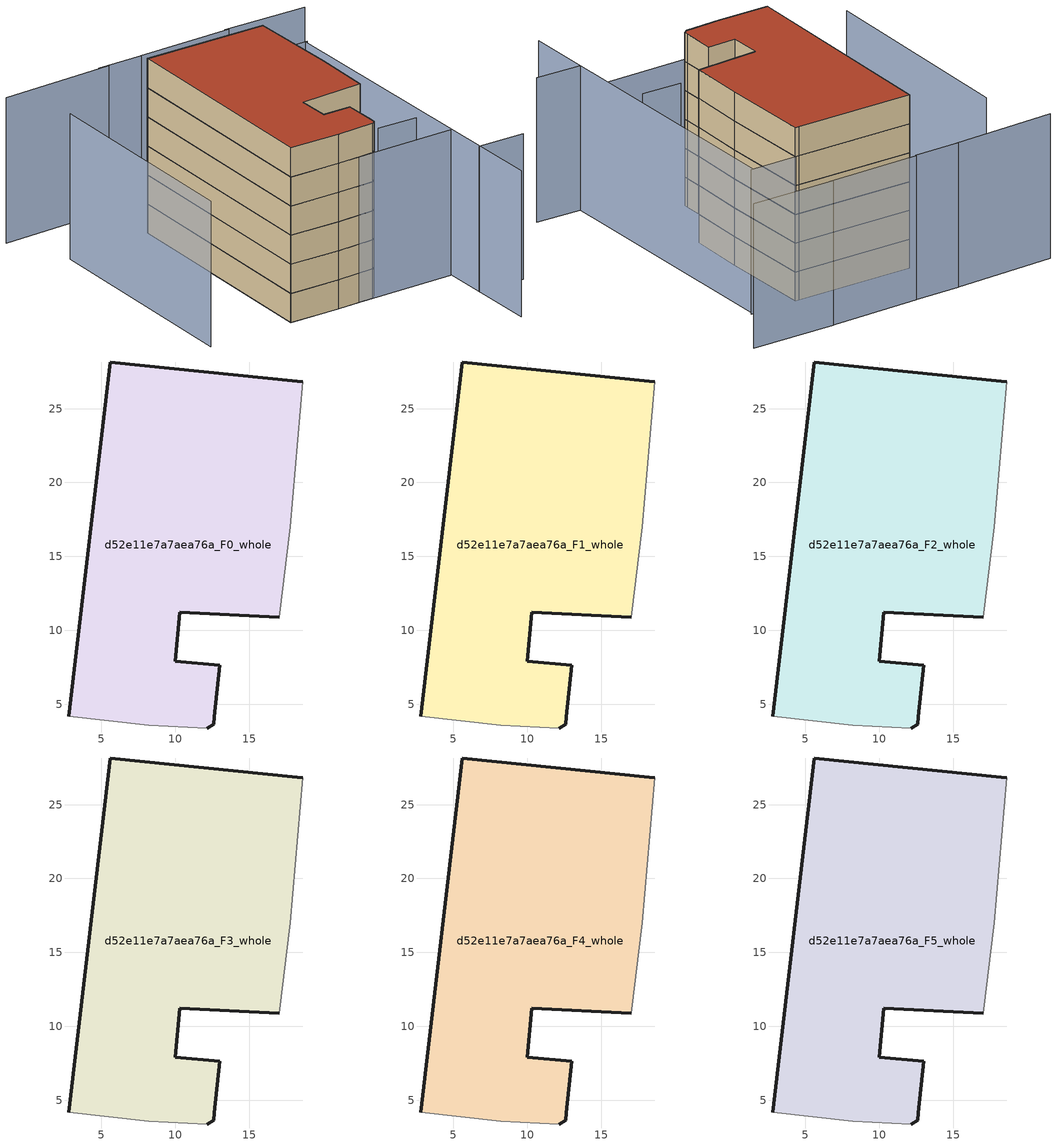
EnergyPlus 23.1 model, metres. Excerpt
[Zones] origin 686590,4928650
d52e11e7a7aea76a_F0_whole
 floor ground (EU_floor_Construction): 12.65,4.14 12.99,7.64 10.01,7.92 10.31,11.21 17.04,10.88 17.79,17.01 18.63,26.82 18.25,26.84 5.59,28.16 2.78,4.18 8.19,3.59 12.17,3.38 12.6,3.66 z0
 wall outside (EU_wall_Construction): 2.78,4.18 5.59,28.16 18.25,26.84 18.63,26.82 / 17.04,10.88 10.31,11.21 10.01,7.92 12.99,7.64 12.65,4.14 12.6,3.66 12.17,3.38 z0:3
 wall adiabatic (EU_wall_Construction): 12.17,3.38 8.19,3.59 2.78,4.18 / 18.63,26.82 17.79,17.01 17.04,10.88 z0:3
d52e11e7a7aea76a_F1_whole
 floor to d52e11e7a7aea76a_F0_whole (EU_floor_Construction): 12.65,4.14 12.99,7.64 10.01,7.92 10.31,11.21 17.04,10.88 17.79,17.01 18.63,26.82 18.25,26.84 5.59,28.16 2.78,4.18 8.19,3.59 12.17,3.38 12.6,3.66 z3
 wall outside (EU_wall_Construction): 2.78,4.18 5.59,28.16 18.25,26.84 18.63,26.82 / 17.04,10.88 10.31,11.21 10.01,7.92 12.99,7.64 12.65,4.14 12.6,3.66 12.17,3.38 z3:6
 wall adiabatic (EU_wall_Construction): 12.17,3.38 8.19,3.59 2.78,4.18 / 18.63,26.82 17.79,17.01 17.04,10.88 z3:6
d52e11e7a7aea76a_F2_whole
 floor to d52e11e7a7aea76a_F1_whole (EU_floor_Construction): 12.65,4.14 12.99,7.64 10.01,7.92 10.31,11.21 17.04,10.88 17.79,17.01 18.63,26.82 18.25,26.84 5.59,28.16 2.78,4.18 8.19,3.59 12.17,3.38 12.6,3.66 z6
 wall outside (EU_wall_Construction): 2.78,4.18 5.59,28.16 18.25,26.84 18.63,26.82 / 17.04,10.88 10.31,11.21 10.01,7.92 12.99,7.64 12.65,4.14 12.6,3.66 12.17,3.38 z6:9
 wall adiabatic (EU_wall_Construction): 12.17,3.38 8.19,3.59 2.78,4.18 / 18.63,26.82 17.79,17.01 17.04,10.88 z6:9
d52e11e7a7aea76a_F3_whole
 floor to d52e11e7a7aea76a_F2_whole (EU_floor_Construction): 12.65,4.14 12.99,7.64 10.01,7.92 10.31,11.21 17.04,10.88 17.79,17.01 18.63,26.82 18.25,26.84 5.59,28.16 2.78,4.18 8.19,3.59 12.17,3.38 12.6,3.66 z9
 wall outside (EU_wall_Construction): 2.78,4.18 5.59,28.16 18.25,26.84 18.63,26.82 / 17.04,10.88 10.31,11.21 10.01,7.92 12.99,7.64 12.65,4.14 12.6,3.66 12.17,3.38 z9:12
 wall adiabatic (EU_wall_Construction): 12.17,3.38 8.19,3.59 2.78,4.18 / 18.63,26.82 17.79,17.01 17.04,10.88 z9:12
d52e11e7a7aea76a_F4_whole
 floor to d52e11e7a7aea76a_F3_whole (EU_floor_Construction): 12.65,4.14 12.99,7.64 10.01,7.92 10.31,11.21 17.04,10.88 17.79,17.01 18.63,26.82 18.25,26.84 5.59,28.16 2.78,4.18 8.19,3.59 12.17,3.38 12.6,3.66 z12
 wall outside (EU_wall_Construction): 2.78,4.18 5.59,28.16 18.25,26.84 18.63,26.82 / 17.04,10.88 10.31,11.21 10.01,7.92 12.99,7.64 12.65,4.14 12.6,3.66 12.17,3.38 z12:15
 wall adiabatic (EU_wall_Construction): 12.17,3.38 8.19,3.59 2.78,4.18 / 18.63,26.82 17.79,17.01 17.04,10.88 z12:15
d52e11e7a7aea76a_F5_whole
 floor to d52e11e7a7aea76a_F4_whole (EU_floor_Construction): 12.65,4.14 12.99,7.64 10.01,7.92 10.31,11.21 17.04,10.88 17.79,17.01 18.63,26.82 18.25,26.84 5.59,28.16 2.78,4.18 8.19,3.59 12.17,3.38 12.6,3.66 z15
 wall outside (EU_wall_Construction): 2.78,4.18 5.59,28.16 18.25,26.84 18.63,26.82 / 17.04,10.88 10.31,11.21 10.01,7.92 12.99,7.64 12.65,4.14 12.6,3.66 12.17,3.38 z15:18
 wall adiabatic (EU_wall_Construction): 12.17,3.38 8.19,3.59 2.78,4.18 / 18.63,26.82 17.79,17.01 17.04,10.88 z15:18
 roof outside (EU_roof_Construction): 18.63,26.82 17.79,17.01 17.04,10.88 10.31,11.21 10.01,7.92 12.99,7.64 12.65,4.14 12.6,3.66 12.17,3.38 8.19,3.59 2.78,4.18 5.59,28.16 18.25,26.84 z18
shading: 2.77,4.18 21.05,2.51 / 20.72,-1.99 25.64,-2.54 / 16.08,7.16 20.36,6.68 / 18.64,26.87 23.73,26.36 / 20.09,-8.81 23.51,26.4 / -3.74,28.36 -6.43,4.91 / 28.49,32.28 19.46,33.28 / 19.88,33.16 9.78,34 / 9.77,33.91 4.9,34.36 / 6.04,34.25 -5.95,35.02 z0:15
[Building]
EU S2 Campaign: North Axis=0; Terrain=City; Solar Distribution=FullExterior
[Site:Location]
Bologna: Latitude=44.5; Longitude=11.25; Time Zone=1; Elevation=37
[SizingPeriod:WeatherFileDays]
AnnualSizingPeriod: Begin Month=1; Begin Day of Month=1; End Month=12; End Day of Month=31; Day of Week for Start Day=Monday; Use Weather File Daylight Saving Period=No; Use Weather File Rain and Snow Indicators=No
[MATERIAL]
EU_InternalMass_Material: Roughness=MediumRough; Thickness=0.1; Conductivity=1; Density=1800; Specific Heat=900; Thermal Absorptance=0.9; Solar Absorptance=0.7; Visible Absorptance=0.7
[MATERIAL:NOMASS] Roughness=MediumRough; Thermal Absorptance=0.9; Solar Absorptance=0.7; Visible Absorptance=0.7
Name | Thermal Resistance
EU_wall_NoMass | 0.905828
EU_roof_NoMass | 0.37593
EU_floor_NoMass | 0.67114
[CONSTRUCTION]
EU_wall_Construction: EU_wall_NoMass
EU_roof_Construction: EU_roof_NoMass
EU_floor_Construction: EU_floor_NoMass
EU_InternalMass_Construction: EU_InternalMass_Material
[ZONE] Type=1; Multiplier=1; Ceiling Height=autocalculate; Volume=846.905; Floor Area=autocalculate; Part of Total Floor Area=Yes
d52e11e7a7aea76a_F0_whole; d52e11e7a7aea76a_F1_whole; d52e11e7a7aea76a_F2_whole; d52e11e7a7aea76a_F3_whole; d52e11e7a7aea76a_F4_whole; d52e11e7a7aea76a_F5_whole
[INTERNALMASS] Construction=EU_InternalMass_Construction; Surface Area=282.302
Name | Zone or ZoneList
d52e11e7a7aea76a_F0_whole_EU_InternalMass | d52e11e7a7aea76a_F0_whole
d52e11e7a7aea76a_F1_whole_EU_InternalMass | d52e11e7a7aea76a_F1_whole
d52e11e7a7aea76a_F2_whole_EU_InternalMass | d52e11e7a7aea76a_F2_whole
d52e11e7a7aea76a_F3_whole_EU_InternalMass | d52e11e7a7aea76a_F3_whole
d52e11e7a7aea76a_F4_whole_EU_InternalMass | d52e11e7a7aea76a_F4_whole
d52e11e7a7aea76a_F5_whole_EU_InternalMass | d52e11e7a7aea76a_F5_whole
[OTHEREQUIPMENT] Fuel Type=Electricity; Design Level Calculation Method=Watts/Area; Power per Zone Floor Area=1; Fraction Latent=0; Fraction Radiant=0; Fraction Lost=0; Carbon Dioxide Generation Rate=0; EndUse Subcategory=EU_Step8_InternalGains
Name | Zone or ZoneList or Space or SpaceList | Schedule
EU_Step8_InternalGain_d52e11e7a7aea76a_F0_whole_f000 | d52e11e7a7aea76a_F0_whole | EU_Step8_GainSchedule_d52e11e7a7aea76a_F0_whole_f000
EU_Step8_InternalGain_d52e11e7a7aea76a_F1_whole_f000 | d52e11e7a7aea76a_F1_whole | EU_Step8_GainSchedule_d52e11e7a7aea76a_F1_whole_f000
EU_Step8_InternalGain_d52e11e7a7aea76a_F2_whole_f000 | d52e11e7a7aea76a_F2_whole | EU_Step8_GainSchedule_d52e11e7a7aea76a_F2_whole_f000
EU_Step8_InternalGain_d52e11e7a7aea76a_F3_whole_f000 | d52e11e7a7aea76a_F3_whole | EU_Step8_GainSchedule_d52e11e7a7aea76a_F3_whole_f000
EU_Step8_InternalGain_d52e11e7a7aea76a_F4_whole_f000 | d52e11e7a7aea76a_F4_whole | EU_Step8_GainSchedule_d52e11e7a7aea76a_F4_whole_f000
EU_Step8_InternalGain_d52e11e7a7aea76a_F5_whole_f000 | d52e11e7a7aea76a_F5_whole | EU_Step8_GainSchedule_d52e11e7a7aea76a_F5_whole_f000
[ZONEVENTILATION:DESIGNFLOWRATE] Schedule=EU_AlwaysOn; Design Flow Rate Calculation Method=AirChanges/Hour; Air Changes per Hour=0.73129; Ventilation Type=Natural; Fan Pressure Rise=0; Fan Total Efficiency=1; Constant Term Coefficient=1; Temperature Term Coefficient=0; Velocity Term Coefficient=0; Velocity Squared Term Coefficient=0; Minimum Indoor Temperature=-100; Maximum Indoor Temperature=100; Delta Temperature=-100; Minimum Outdoor Temperature=-100; Maximum Outdoor Temperature=100; Maximum Wind Speed=40
Name | Zone or ZoneList or Space or SpaceList
EU_ConstantAir_d52e11e7a7aea76a_F0_whole | d52e11e7a7aea76a_F0_whole
EU_ConstantAir_d52e11e7a7aea76a_F1_whole | d52e11e7a7aea76a_F1_whole
EU_ConstantAir_d52e11e7a7aea76a_F2_whole | d52e11e7a7aea76a_F2_whole
EU_ConstantAir_d52e11e7a7aea76a_F3_whole | d52e11e7a7aea76a_F3_whole
EU_ConstantAir_d52e11e7a7aea76a_F4_whole | d52e11e7a7aea76a_F4_whole
EU_ConstantAir_d52e11e7a7aea76a_F5_whole | d52e11e7a7aea76a_F5_whole
[HVACTEMPLATE:THERMOSTAT] Constant Heating Setpoint=20; Constant Cooling Setpoint=50
EU_HeatOnly_d52e11e7a7aea76a_F0_whole; EU_HeatOnly_d52e11e7a7aea76a_F1_whole; EU_HeatOnly_d52e11e7a7aea76a_F2_whole; EU_HeatOnly_d52e11e7a7aea76a_F3_whole; EU_HeatOnly_d52e11e7a7aea76a_F4_whole; EU_HeatOnly_d52e11e7a7aea76a_F5_whole
[HVACTEMPLATE:ZONE:IDEALLOADSAIRSYSTEM] System Availability Schedule=EU_AlwaysOn; Maximum Heating Supply Air Temperature=50; Minimum Cooling Supply Air Temperature=13; Maximum Heating Supply Air Humidity Ratio=0.0156; Minimum Cooling Supply Air Humidity Ratio=0.0077; Heating Limit=NoLimit; Cooling Limit=NoLimit; Heating Availability Schedule=EU_AlwaysOn; Cooling Availability Schedule=EU_CoolingOff; Dehumidification Control Type=ConstantSensibleHeatRatio; Cooling Sensible Heat Ratio=0.7; Dehumidification Setpoint=60; Humidification Control Type=None; Humidification Setpoint=30; Outdoor Air Method=None; Outdoor Air Flow Rate per Person=0.00944; Outdoor Air Flow Rate per Zone Floor Area=0; Outdoor Air Flow Rate per Zone=0; Demand Controlled Ventilation Type=None; Outdoor Air Economizer Type=NoEconomizer; Heat Recovery Type=None; Sensible Heat Recovery Effectiveness=0.7; Latent Heat Recovery Effectiveness=0.65
Name | Template Thermostat
d52e11e7a7aea76a_F0_whole | EU_HeatOnly_d52e11e7a7aea76a_F0_whole
d52e11e7a7aea76a_F1_whole | EU_HeatOnly_d52e11e7a7aea76a_F1_whole
d52e11e7a7aea76a_F2_whole | EU_HeatOnly_d52e11e7a7aea76a_F2_whole
d52e11e7a7aea76a_F3_whole | EU_HeatOnly_d52e11e7a7aea76a_F3_whole
d52e11e7a7aea76a_F4_whole | EU_HeatOnly_d52e11e7a7aea76a_F4_whole
d52e11e7a7aea76a_F5_whole | EU_HeatOnly_d52e11e7a7aea76a_F5_whole
[SIZING:ZONE] Zone Cooling Design Supply Air Temperature Input Method=SupplyAirTemperature; Zone Cooling Design Supply Air Temperature=13; Zone Heating Design Supply Air Temperature Input Method=SupplyAirTemperature; Zone Heating Design Supply Air Temperature=50; Zone Cooling Design Supply Air Humidity Ratio=0.008; Zone Heating Design Supply Air Humidity Ratio=0.008; Cooling Design Air Flow Method=DesignDay; Cooling Design Air Flow Rate=0; Cooling Minimum Air Flow per Zone Floor Area=0.000762; Cooling Minimum Air Flow=0; Cooling Minimum Air Flow Fraction=0.2; Heating Design Air Flow Method=DesignDay; Heating Design Air Flow Rate=0; Heating Maximum Air Flow per Zone Floor Area=0.002032; Heating Maximum Air Flow=0.141576; Heating Maximum Air Flow Fraction=0.3; Account for Dedicated Outdoor Air System=No; Dedicated Outdoor Air System Control Strategy=NeutralSupplyAir; Dedicated Outdoor Air Low Setpoint Temperature for Design=autosize; Dedicated Outdoor Air High Setpoint Temperature for Design=autosize; Zone Load Sizing Method=Sensible Load Only No Latent Load; Zone Latent Cooling Design Supply Air Humidity Ratio Input Method=HumidityRatioDifference; Zone Cooling Design Supply Air Humidity Ratio Difference=0.005; Zone Latent Heating Design Supply Air Humidity Ratio Input Method=HumidityRatioDifference; Zone Humidification Design Supply Air Humidity Ratio Difference=0.005
d52e11e7a7aea76a_F0_whole; d52e11e7a7aea76a_F1_whole; d52e11e7a7aea76a_F2_whole; d52e11e7a7aea76a_F3_whole; d52e11e7a7aea76a_F4_whole; d52e11e7a7aea76a_F5_whole
[SCHEDULE:CONSTANT]
Name | Hourly Value
EU_AlwaysOn | 1
EU_CoolingOff | 0
[SCHEDULE:FILE] Column Number=1; Rows to Skip at Top=0; Number of Hours of Data=8760; Column Separator=Comma; Interpolate to Timestep=No; Minutes per Item=60; Adjust Schedule for Daylight Savings=Yes
Name | File
EU_Step8_GainSchedule_d52e11e7a7aea76a_F0_whole_f000 | ../../schedules/d52e11e7a7aea76a/d52e11e7a7aea76a_F0_whole_f000_gain.csv
EU_Step8_GainSchedule_d52e11e7a7aea76a_F1_whole_f000 | ../../schedules/d52e11e7a7aea76a/d52e11e7a7aea76a_F1_whole_f000_gain.csv
EU_Step8_GainSchedule_d52e11e7a7aea76a_F2_whole_f000 | ../../schedules/d52e11e7a7aea76a/d52e11e7a7aea76a_F2_whole_f000_gain.csv
EU_Step8_GainSchedule_d52e11e7a7aea76a_F3_whole_f000 | ../../schedules/d52e11e7a7aea76a/d52e11e7a7aea76a_F3_whole_f000_gain.csv
EU_Step8_GainSchedule_d52e11e7a7aea76a_F4_whole_f000 | ../../schedules/d52e11e7a7aea76a/d52e11e7a7aea76a_F4_whole_f000_gain.csv
EU_Step8_GainSchedule_d52e11e7a7aea76a_F5_whole_f000 | ../../schedules/d52e11e7a7aea76a/d52e11e7a7aea76a_F5_whole_f000_gain.csv
